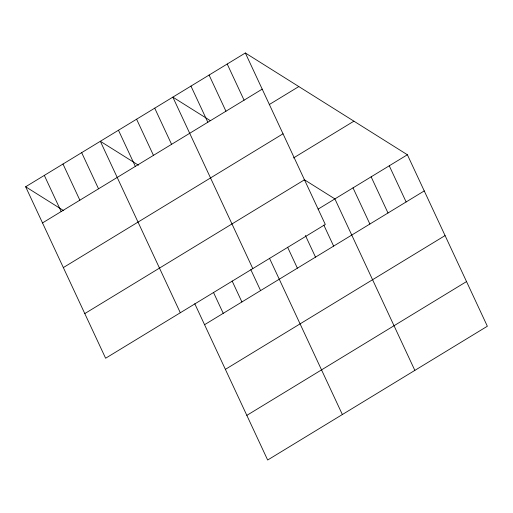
<?xml version="1.0" encoding="UTF-8"?>
<svg xmlns="http://www.w3.org/2000/svg" width="513" height="513" viewBox="0 0 513 513"><rect width="100%" height="100%" fill="white"/><g stroke="black" fill="none" stroke-linecap="round" stroke-linejoin="round"><path stroke-width="0.77" d="M245.342 52.98L325.3 224.457L105.614 358.241L25.65 186.764L245.342 52.98L407.386 154.759L487.35 326.236L267.658 460.02L194.78 303.734M42.515 222.924L262.201 89.14M269.28 104.549L298.816 86.569M63.336 267.581L283.022 133.797M293.5 157.959L353.912 121.171M84.786 313.59L304.478 179.8M318.111 209.124L407.386 154.759M204.559 324.703L424.251 190.919M225.387 369.36L445.072 235.576M246.836 415.37L466.529 281.579M210.272 120.638L172.843 97.13L252.8 268.607M304.145 179.595L334.893 198.909L414.85 370.386M138.446 165.205L100.343 141.28L180.307 312.757M25.65 186.764L63.753 210.696M389.264 165.795L406.129 201.955M371.143 176.831L388.001 212.991M353.015 187.867L369.879 224.034M323.85 225.13L333.63 246.105M227.214 64.016L244.079 100.176M305.389 235.448L315.508 257.141M209.092 75.052L225.951 111.212M287.601 247.208L297.38 268.184M190.964 86.088L207.829 122.254M269.479 258.244L342.357 414.536M250.799 269.614L260.585 290.589M154.714 108.166L171.579 144.326M232.126 280.989L241.912 301.965M136.593 119.202L153.458 155.362M213.453 292.359L223.238 313.334M118.471 130.238L135.329 166.404M81.67 152.65L98.534 188.81M62.996 164.019L79.861 200.185M44.323 175.395L61.188 211.555"/></g></svg>
